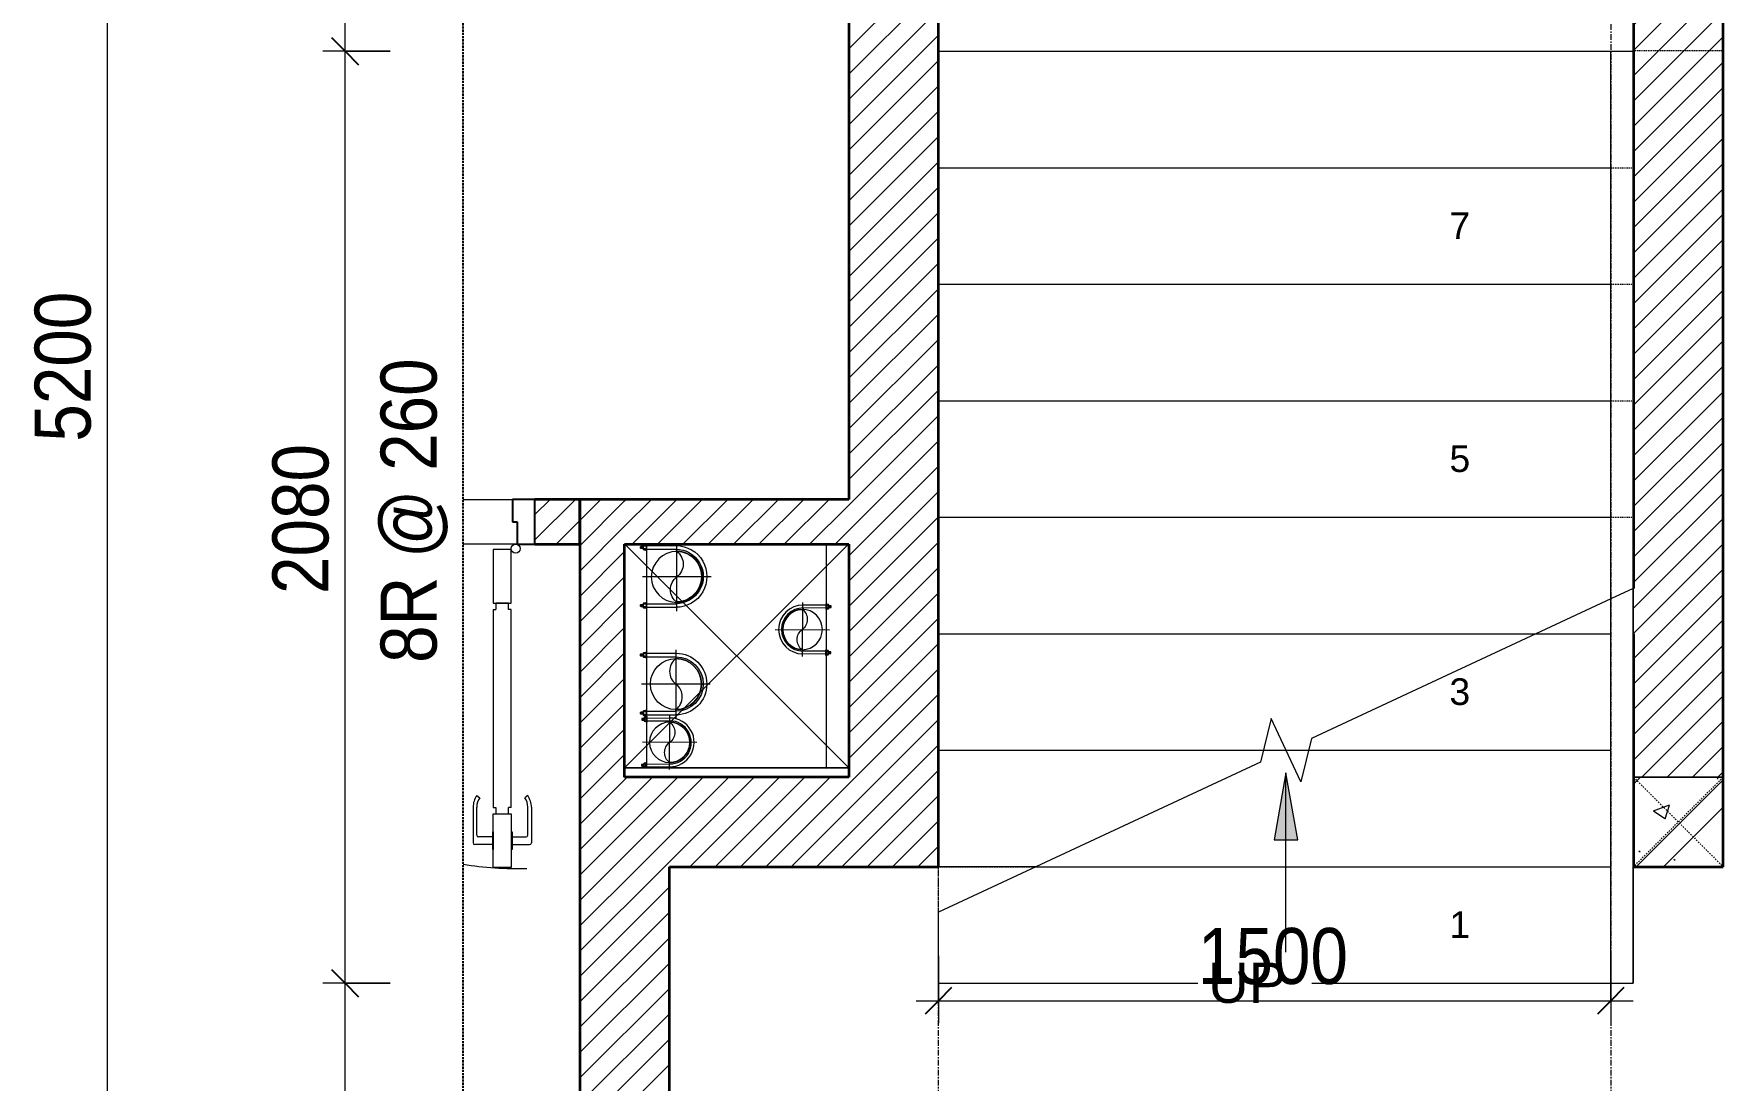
# Model space of a CAD drawing. Header units: millimetres. Extents: x 112507 to 177976, y -4970 to 80839.
# Drawn here: x 112935 to 116703, y 74040 to 76376 of the extents above; entities that cross this region are included whole.
import ezdxf

# ---------------------------------------------------------------- set-up
doc = ezdxf.new("R2010")
doc.units = ezdxf.units.MM
for name, pattern in [('Dash', [6, 3, -3]), ('Dash - Tight', [4.5, 3, -1.5]), ('Grid Line', [22.225, 12.7, -3.175, 3.175, -3.175]), ('Hidden', [7.14375, 4.7625, -2.38125]), ('IMPORT-CENTER _3_', [10.16, 6.35, -1.27, 1.27, -1.27]), ('Overhead', [3.96875, 2.38125, -1.5875])]:
    doc.linetypes.add(name, pattern=pattern)
for name, color, linetype, lineweight in [('0-1', 7, 'Continuous', 5), ('0-2', 250, 'Continuous', 18), ('A-ANNO-DIMS', 211, 'Continuous', 9), ('A-ANNO-DIMS-50', 211, 'Continuous', 9), ('A-DETL-GENF-1', 250, 'Continuous', 18), ('A-DETL-GENF-2', 92, 'Dash - Tight', 18), ('A-DETL-GENF-4', 92, 'Hidden', 25), ('A-DOOR-1', 250, 'Continuous', 18), ('A-DOOR-2', 10, 'Continuous', 25), ('A-FLOR', 192, 'Continuous', 18), ('A-FLOR-1', 250, 'Continuous', 18), ('A-FLOR-HRAL', 11, 'Continuous', 18), ('A-WALL', 113, 'Continuous', 18), ('A-WALL-1', 7, 'Continuous', 35), ('A-WALL-2', 250, 'Continuous', 18), ('A-WALL-3', 113, 'Continuous', 35), ('A-WALL-PATT-1', 254, 'Continuous', 18), ('A-WALL-PATT-2', 111, 'Continuous', 18), ('G-IMPT', 8, 'Continuous', 18), ('G-IMPT-2', 8, 'IMPORT-CENTER _3_', 18), ('M-EQPM', 50, 'Continuous', 18), ('S-COLS', 52, 'Continuous', 18), ('S-COLS-3', 52, 'Dash', 18), ('S-COLS-4', 254, 'Continuous', 18), ('S-COLS-5', 52, 'Continuous', 35), ('S-COLS-HDLN', 52, 'Dash', 18), ('S-GRID-1', 1, 'Grid Line', 9), ('S-STRS', 31, 'Continuous', 18), ('S-STRS-ANNO', 31, 'Continuous', 18), ('S-STRS-IDEN', 31, 'Continuous', 18), ('S-STRS-MBND', 31, 'Overhead', 18), ('S-STRS-MBND-1', 31, 'Continuous', 18)]:
    doc.layers.add(name, color=color, linetype=linetype, lineweight=lineweight)
doc.styles.add('Arial', font='arial.ttf', dxfattribs={"height": 59.53})
doc.styles.add('Arial_1', font='arial.ttf', dxfattribs={"height": 90})
doc.styles.add('UTM Avo', font='', dxfattribs={"width": 0.9, "height": 125})
doc.styles.get('UTM Avo').set_extended_font_data('UTM Avo')
doc.dimstyles.new('1_Dim_chi_tiet_2_5', dxfattribs={"dimscale": 304.8, "dimtxt": 124.912619, "dimasz": 0.19685, "dimexe": 0.164042, "dimexo": 0.0625, "dimgap": 0.016404, "dimtad": 1, "dimdec": 0, "dimrnd": 5, "dimzin": 0, "dimdsep": 46, "dimtxsty": 'UTM Avo', "dimblk1": 'OBLIQUE', "dimblk2": 'OBLIQUE', "dimsah": 1, "dimcen": 0.09, "dimdle": 0.164042, "dimazin": 0, "dimtfac": 1, "dimtdec": 4, "dimtix": 1, "dimtmove": 0, "dimatfit": 3, "dimfxl": 0.328084, "dimfxlon": 1, "dimtvp": 1, "dimtolj": 1, "dimtzin": 0, "dimarcsym": 2})
pattern_1 = [(45, (0, 0), (-28.284271, 28.284271), [])]
pattern_2 = [(50, (0, 0), (364.3679, -31.8783), [38.1, -419.1]), (355, (0, 0), (-70.4859, 382.1133), [30.48, -335.28]), (100.451, (30.36, -2.66), (293.885, 350.2334), [32.38, -356.18]), (46.184, (0, 101.6), (542.1585, -84.0858), [57.15, -628.65]), (96.636, (45.2, 94.6), (474.8049, 494.8554), [48.57, -534.27]), (351.184, (0, 101.6), (474.8102, 494.85), [45.72, -502.92]), (21, (50.8, 76.2), (303.2285, -204.53046), [38.1, -419.1]), (326, (50.8, 76.2), (123.6039, 368.376), [30.48, -335.28]), (71.451, (76.07, 59.16), (426.8341, 163.8427), [32.38, -356.18]), (37.5, (0, 0), (6.17665, 169.11015), [3.353, -327.863, 3.353, -337.007, -336.55]), (37.5, (0, 0), (6.17665, 169.11015), [-671.576, 3.353, -333.197]), (7.5, (0, 0), (133.63888, 200.3615), [3.353, -190.703, 3.353, -320.243, -128.27]), (7.5, (0, 0), (133.63888, 200.3615), [-517.652, 3.353, -124.917]), (327.5, (-113.28, 0), (271.18182, -11.45836), [3.353, -123.647, 3.353, -392.887, -525.78]), (327.5, (-113.28, 0), (271.18182, -11.45836), [-523.24, 3.353, -522.427]), (317.5, (-164.08, 0), (296.2585, 50.85285), [3.353, -161.747, 3.353, -259.791, -373.38]), (317.5, (-164.08, 0), (296.2585, 50.85285), [-428.244, 3.353, -370.027]), (45, (0, 0), (-125.72359, 125.72359), []), (45, (0, 190.5), (-125.72359, 125.72359), [])]

# ---------------------------------------------------------------- blocks, each defined once
blk = doc.blocks.new('NCV_TKTC_KET CAU_rvt-1-TKCS_THANG BỘ TB5 - MẶT BẰNG TẦNG 1')
at = {"layer": 'A-FLOR-1'}
for p, q in [((114952.6, 76336.9), (116452.2, 76336.9)), ((114752.6, 74737.4), (114252.6, 74737.4))]:
    blk.add_line(p, q, dxfattribs=at)
blk = doc.blocks.new('DOOR_CW_01 CANH MO-PANEL KINH - DIG_02-800x2200-CỬA NHÔM KÍNH-400864-TKCS_THANG BỘ TB5 - MẶT BẰNG TẦNG 1')
at = {"layer": 'A-DETL-GENF-1'}
for p, q in [((-347, 772), (-307, 772)), ((-347, 652), (-347, 772)), ((-307, 772), (-307, 652)), ((-392, 637), (-392, 716.5)), ((-349, 720.5), (-388, 720.5)), ((-349, 731.8), (-347, 731.8)), ((-349, 692.2), (-349, 731.8)), ((-347, 692.2), (-347, 731.8)), ((-307, 692.2), (-307, 731.8)), ((-305, 731.8), (-307, 731.8)), ((-305, 692.2), (-305, 731.8)), ((-305, 720.5), (-266, 720.5)), ((-262, 637), (-262, 716.5)), ((-384, 699.5), (-384, 637)), ((-349, 703.5), (-380, 703.5)), ((-347, 692.2), (-349, 692.2)), ((-307, 692.2), (-305, 692.2)), ((-305, 703.5), (-274, 703.5)), ((-270, 699.5), (-270, 637)), ((-307, 652), (-347, 652)), ((-313, 652), (-341, 652)), ((-341, 652), (-341, 638)), ((-313, 638), (-313, 652)), ((-383.9, 611.2), (-377.3, 615.8)), ((-347, 638), (-341, 638)), ((-347, 638), (-347, 196)), ((-307, 638), (-313, 638)), ((-307, 196), (-307, 638)), ((-270.1, 611.2), (-276.7, 615.8)), ((-347, 196), (-341, 196)), ((-341, 196), (-341, 182)), ((-307, 196), (-313, 196)), ((-313, 182), (-313, 196)), ((-307, 182), (-347, 182)), ((-347, 182), (-347, 62)), ((-341, 182), (-313, 182)), ((-307, 62), (-307, 182)), ((-347, 62), (-307, 62))]:
    blk.add_line(p, q, dxfattribs=at)
blk.add_circle((-357, 60), 10, dxfattribs=at)
for centre, radius, start, end in [((-357, 60), 714, 80.5432, 92), ((-388, 716.5), 4, 90, 180), ((-266, 716.5), 4, 0, 90), ((-380, 699.5), 4, 90, 180), ((-274, 699.5), 4, 0, 90), ((-347, 637), 45, 180, 215), ((-347, 637), 37, 180, 215), ((-307, 637), 37, 325, 0), ((-307, 637), 45, 325, 0)]:
    blk.add_arc(centre, radius, start, end, dxfattribs=at)
at = {"layer": 'A-DOOR-1'}
blk.add_line((-357, 50), (-332, 50), dxfattribs=at)
at = {"layer": 'A-DOOR-2'}
for p, q in [((-360, 50), (-400, 50)), ((-400, 50), (-400, -50)), ((-360, 0), (-360, 50)), ((-350, 0), (-360, 0)), ((-350, -50), (-350, 0)), ((-400, -50), (-350, -50))]:
    blk.add_line(p, q, dxfattribs=at)
blk = doc.blocks.new('NCV_TKTC_TANG 1_rvt-1-TKCS_THANG BỘ TB5 - MẶT BẰNG TẦNG 1')
at = {"layer": 'A-WALL-PATT-1'}
h = blk.add_hatch(dxfattribs=at)
h.set_pattern_fill('FP_1', color=256, style=0, pattern_type=2)
h.set_pattern_definition(pattern_1)
h.paths.add_polyline_path([(114152.6, 75236.9), (114152.6, 75336.9), (114052.6, 75336.9), (114052.6, 75236.9)])
at = {"layer": 'A-FLOR-1'}
blk.add_line((113892.6, 75336.9), (114002.6, 75336.9), dxfattribs=at)
at = {"layer": 'A-WALL-1'}
for p, q in [((114152.6, 75336.9), (114052.6, 75336.9)), ((114152.6, 75236.9), (114152.6, 75336.9)), ((114052.6, 75236.9), (114152.6, 75236.9))]:
    blk.add_line(p, q, dxfattribs=at)
at = {"layer": 'A-WALL-2'}
for p, q in [((113892.6, 75336.9), (114002.6, 75336.9)), ((114012.6, 75236.9), (113892.6, 75236.9))]:
    blk.add_line(p, q, dxfattribs=at)
at = {"layer": 'A-DOOR-1', "rotation": 180}
blk.add_blockref('DOOR_CW_01 CANH MO-PANEL KINH - DIG_02-800x2200-CỬA NHÔM KÍNH-400864-TKCS_THANG BỘ TB5 - MẶT BẰNG TẦNG 1', (113652.6, 75286.9), dxfattribs=at)
blk = doc.blocks.new('Top Rail Type - Top Rail_Internal_-1530336-TKCS_THANG BỘ TB5 - MẶT BẰNG TẦNG 1')
at = {"layer": 'A-FLOR-HRAL'}
for p, q in [((116452.2, 76336.9), (116502.2, 76336.9)), ((116452.2, 75114.8), (116452.2, 76336.9)), ((116502.2, 76336.9), (116502.2, 75138.1))]:
    blk.add_line(p, q, dxfattribs=at)
blk = doc.blocks.new('Top Rail Type - Top Rail_Internal_-V1-TKCS_THANG BỘ TB5 - MẶT BẰNG TẦNG 1')
at = {"layer": 'A-FLOR-HRAL'}
for p, q in [((116452.2, 76336.9), (116502.2, 76336.9)), ((116452.2, 75114.8), (116452.2, 76336.9)), ((116502.2, 75138.1), (116502.2, 76336.9))]:
    blk.add_line(p, q, dxfattribs=at)
blk = doc.blocks.new('Top Rail Type - Top Rail_Internal_-1748017-TKCS_THANG BỘ TB5 - MẶT BẰNG TẦNG 1')
at = {"layer": 'A-FLOR-HRAL'}
for p, q in [((116502.2, 75138.1), (116452.2, 75114.8)), ((116502.2, 74256.9), (116502.2, 75138.1)), ((116452.2, 74256.9), (116452.2, 75114.8)), ((116452.2, 74256.9), (116502.2, 74256.9))]:
    blk.add_line(p, q, dxfattribs=at)
blk = doc.blocks.new('TKTC_XREF_251221_MB TANG 1 - TKTC_XREF_260130_MB TANG 1_dwg_CUM U_DN100-4202112-TKCS_THANG BỘ TB5 - MẶT BẰNG TẦNG 1')
at = {"layer": 'G-IMPT'}
blk.add_hatch(color=256, dxfattribs=at).paths.add_polyline_path([(0, -61), (15.8, -58.9), (30.5, -52.8), (43.1, -43.1), (52.8, -30.5), (58.9, -15.8), (61, 0), (58.9, 15.8), (52.8, 30.5), (43.1, 43.1), (30.5, 52.8), (15.8, 58.9), (0, 61), (0, 57), (14.8, 55.1), (28.5, 49.4), (40.3, 40.3), (49.4, 28.5), (55.1, 14.8), (57, 0), (55.1, -14.8), (49.4, -28.5), (40.3, -40.3), (28.5, -49.4), (14.8, -55.1), (0, -57)])
for p, q in [((-79.1, 66.6), (-79.1, 63.4)), ((-76.6, 66.6), (-76.6, 63.4)), ((-74.6, 66.6), (-74.6, 63.4)), ((-72.7, 69.3), (-72.7, 60.7)), ((-66.9, 67.9), (-71.7, 67.9)), ((-66.9, 62.1), (-71.7, 62.1)), ((-65, 69), (0, 69)), ((-79.1, -63.4), (-79.1, -66.6)), ((-76.6, -63.4), (-76.6, -66.6)), ((-74.6, -63.4), (-74.6, -66.6)), ((-72.7, -60.7), (-72.7, -69.3)), ((-66.9, -62.1), (-71.7, -62.1)), ((-66.9, -67.9), (-71.7, -67.9)), ((-65, -69), (0, -69))]:
    blk.add_line(p, q, dxfattribs=at)
at = {"layer": 'G-IMPT', "flags": 128}
for points in [[(-72.7, 67.6), (-78.1, 67.6), (-78.1, 62.4), (-72.7, 62.4)], [(-71.7, 59.2), (-66.9, 59.2), (-66.9, 70.8), (-71.7, 70.8)], [(-66.9, 70.8), (-66.9, 72.7), (-65, 72.7), (-65, 57.3), (-66.9, 57.3), (-66.9, 59.2)], [(-65, 61), (0, 61), (0, 57)], [(-72.7, -62.4), (-78.1, -62.4), (-78.1, -67.6), (-72.7, -67.6)], [(-71.7, -70.8), (-66.9, -70.8), (-66.9, -59.2), (-71.7, -59.2)], [(-66.9, -59.2), (-66.9, -57.3), (-65, -57.3), (-65, -72.7), (-66.9, -72.7), (-66.9, -70.8)], [(-65, -61), (0, -61), (0, -57)]]:
    blk.add_lwpolyline(points, dxfattribs=at)
at = {"layer": 'G-IMPT'}
for centre, radius, start, end in [((-78.1, 66.6), 0.96, 90, 180), ((-78.1, 63.4), 0.96, 180, 270), ((-71.1, 69.3), 1.56, 112.6199, 247.3801), ((-67.9, 65), 4.8, 143.1301, 216.8699), ((-71.1, 60.7), 1.56, 112.6199, 247.3801), ((0, 0), 69, 270, 90), ((0, 0), 61, 270, 90), ((0, 0), 57, 270, 90), ((-78.1, -63.4), 0.96, 90, 180), ((-78.1, -66.6), 0.96, 180, 270), ((-71.1, -60.7), 1.56, 112.6199, 247.3801), ((-67.9, -65), 4.8, 143.1301, 216.8699), ((-71.1, -69.3), 1.56, 112.6199, 247.3801)]:
    blk.add_arc(centre, radius, start, end, dxfattribs=at)
blk = doc.blocks.new('TKTC_XREF_251221_MB TANG 1 - TKTC_XREF_260130_MB TANG 1_dwg_$cc-4202113-TKCS_THANG BỘ TB5 - MẶT BẰNG TẦNG 1')
at = {"layer": 'G-IMPT'}
blk.add_circle((0, 0), 0.5, dxfattribs=at)
for centre, radius, start, end in [((0, 0), 0.5, 90, 270), ((0.188, 0.25), 0.313, 126.8699, 233.1301), ((-0.188, -0.25), 0.313, 306.8699, 53.1301)]:
    blk.add_arc(centre, radius, start, end, dxfattribs=at)
at = {"layer": 'G-IMPT-2'}
for p, q in [((0, -0.673), (0, 0.673)), ((-0.673, 0), (0.673, 0))]:
    blk.add_line(p, q, dxfattribs=at)
blk = doc.blocks.new('TKTC_XREF_251221_MB TANG 1 - TKTC_XREF_260130_MB TANG 1_dwg_$cc-4202111-TKCS_THANG BỘ TB5 - MẶT BẰNG TẦNG 1')
at = {"layer": 'G-IMPT'}
blk.add_circle((0, 0), 0.5, dxfattribs=at)
for centre, radius, start, end in [((0, 0), 0.5, 90, 270), ((0.188, 0.25), 0.313, 126.8699, 233.1301), ((-0.188, -0.25), 0.313, 306.8699, 53.1301)]:
    blk.add_arc(centre, radius, start, end, dxfattribs=at)
at = {"layer": 'G-IMPT-2'}
for p, q in [((0, -0.673), (0, 0.643)), ((-0.673, 0), (0.673, 0))]:
    blk.add_line(p, q, dxfattribs=at)
blk = doc.blocks.new('TKTC_XREF_251221_MB TANG 1 - TKTC_XREF_260130_MB TANG 1_dwg_$cc-4202116-TKCS_THANG BỘ TB5 - MẶT BẰNG TẦNG 1')
at = {"layer": 'G-IMPT'}
blk.add_circle((0, 0), 0.5, dxfattribs=at)
for centre, radius, start, end in [((0, 0), 0.5, 90, 270), ((0.188, 0.25), 0.313, 126.8699, 233.1301), ((-0.188, -0.25), 0.313, 306.8699, 53.1301)]:
    blk.add_arc(centre, radius, start, end, dxfattribs=at)
at = {"layer": 'G-IMPT-2'}
for p, q in [((0, -0.673), (0, 0.673)), ((-0.673, 0), (0.673, 0))]:
    blk.add_line(p, q, dxfattribs=at)
blk = doc.blocks.new('TKTC_XREF_251221_MB TANG 1 - TKTC_XREF_260130_MB TANG 1_dwg_$cc-4202114-TKCS_THANG BỘ TB5 - MẶT BẰNG TẦNG 1')
at = {"layer": 'G-IMPT'}
blk.add_circle((0, 0), 0.5, dxfattribs=at)
for centre, radius, start, end in [((0, 0), 0.5, 90, 270), ((0.188, 0.25), 0.313, 126.8699, 233.1301), ((-0.188, -0.25), 0.313, 306.8699, 53.1301)]:
    blk.add_arc(centre, radius, start, end, dxfattribs=at)
at = {"layer": 'G-IMPT-2'}
for p, q in [((0, -0.673), (0, 0.673)), ((-0.673, 0), (0.673, 0))]:
    blk.add_line(p, q, dxfattribs=at)
blk = doc.blocks.new('TKTC_XREF_251221_MB TANG 1 - TKTC_XREF_260130_MB TANG 1_dwg_CUM U_DN100-4202115-TKCS_THANG BỘ TB5 - MẶT BẰNG TẦNG 1')
at = {"layer": 'G-IMPT'}
blk.add_hatch(color=256, dxfattribs=at).paths.add_polyline_path([(0, 61), (15.8, 58.9), (30.5, 52.8), (43.1, 43.1), (52.8, 30.5), (58.9, 15.8), (61, 0), (58.9, -15.8), (52.8, -30.5), (43.1, -43.1), (30.5, -52.8), (15.8, -58.9), (0, -61), (0, -57), (14.8, -55.1), (28.5, -49.4), (40.3, -40.3), (49.4, -28.5), (55.1, -14.8), (57, 0), (55.1, 14.8), (49.4, 28.5), (40.3, 40.3), (28.5, 49.4), (14.8, 55.1), (0, 57)])
for p, q in [((-79.1, 66.6), (-79.1, 63.4)), ((-76.6, 66.6), (-76.6, 63.4)), ((-74.6, 66.6), (-74.6, 63.4)), ((-72.7, 69.3), (-72.7, 60.7)), ((-66.9, 67.9), (-71.7, 67.9)), ((-66.9, 62.1), (-71.7, 62.1)), ((-65, 69), (0, 69)), ((-79.1, -63.4), (-79.1, -66.6)), ((-76.6, -63.4), (-76.6, -66.6)), ((-74.6, -63.4), (-74.6, -66.6)), ((-72.7, -60.7), (-72.7, -69.3)), ((-66.9, -62.1), (-71.7, -62.1)), ((-66.9, -67.9), (-71.7, -67.9)), ((-65, -69), (0, -69))]:
    blk.add_line(p, q, dxfattribs=at)
at = {"layer": 'G-IMPT', "flags": 128}
for points in [[(-72.7, 67.6), (-78.1, 67.6), (-78.1, 62.4), (-72.7, 62.4)], [(-71.7, 59.2), (-66.9, 59.2), (-66.9, 70.8), (-71.7, 70.8)], [(-66.9, 70.8), (-66.9, 72.7), (-65, 72.7), (-65, 57.3), (-66.9, 57.3), (-66.9, 59.2)], [(-65, 61), (0, 61), (0, 57)], [(-72.7, -62.4), (-78.1, -62.4), (-78.1, -67.6), (-72.7, -67.6)], [(-71.7, -70.8), (-66.9, -70.8), (-66.9, -59.2), (-71.7, -59.2)], [(-66.9, -59.2), (-66.9, -57.3), (-65, -57.3), (-65, -72.7), (-66.9, -72.7), (-66.9, -70.8)], [(-65, -61), (0, -61), (0, -57)]]:
    blk.add_lwpolyline(points, dxfattribs=at)
at = {"layer": 'G-IMPT'}
for centre, radius, start, end in [((-78.1, 66.6), 0.96, 90, 180), ((-78.1, 63.4), 0.96, 180, 270), ((-71.1, 69.3), 1.56, 112.6199, 247.3801), ((-67.9, 65), 4.8, 143.1301, 216.8699), ((-71.1, 60.7), 1.56, 112.6199, 247.3801), ((0, 0), 69, 270, 90), ((0, 0), 61, 270, 90), ((0, 0), 57, 270, 90), ((-78.1, -63.4), 0.96, 90, 180), ((-78.1, -66.6), 0.96, 180, 270), ((-71.1, -60.7), 1.56, 112.6199, 247.3801), ((-67.9, -65), 4.8, 143.1301, 216.8699), ((-71.1, -69.3), 1.56, 112.6199, 247.3801)]:
    blk.add_arc(centre, radius, start, end, dxfattribs=at)
blk = doc.blocks.new('TKTC_XREF_251221_MB TANG 1 - TKTC_XREF_260130_MB TANG 1_dwg_CUM U_DN100-V3-TKCS_THANG BỘ TB5 - MẶT BẰNG TẦNG 1')
at = {"layer": 'G-IMPT'}
blk.add_hatch(color=256, dxfattribs=at).paths.add_polyline_path([(0, 61), (15.8, 58.9), (30.5, 52.8), (43.1, 43.1), (52.8, 30.5), (58.9, 15.8), (61, 0), (58.9, -15.8), (52.8, -30.5), (43.1, -43.1), (30.5, -52.8), (15.8, -58.9), (0, -61), (0, -57), (14.8, -55.1), (28.5, -49.4), (40.3, -40.3), (49.4, -28.5), (55.1, -14.8), (57, 0), (55.1, 14.8), (49.4, 28.5), (40.3, 40.3), (28.5, 49.4), (14.8, 55.1), (0, 57)])
for p, q in [((-79.1, 66.6), (-79.1, 63.4)), ((-76.6, 66.6), (-76.6, 63.4)), ((-74.6, 66.6), (-74.6, 63.4)), ((-72.7, 69.3), (-72.7, 60.7)), ((-66.9, 67.9), (-71.7, 67.9)), ((-66.9, 62.1), (-71.7, 62.1)), ((-65, 69), (0, 69)), ((-79.1, -63.4), (-79.1, -66.6)), ((-76.6, -63.4), (-76.6, -66.6)), ((-74.6, -63.4), (-74.6, -66.6)), ((-72.7, -60.7), (-72.7, -69.3)), ((-66.9, -62.1), (-71.7, -62.1)), ((-66.9, -67.9), (-71.7, -67.9)), ((-66.9, -72.3), (-66.9, -70.8)), ((-65, -69), (0, -69))]:
    blk.add_line(p, q, dxfattribs=at)
at = {"layer": 'G-IMPT', "flags": 128}
for points in [[(-72.7, 67.6), (-78.1, 67.6), (-78.1, 62.4), (-72.7, 62.4)], [(-71.7, 59.2), (-66.9, 59.2), (-66.9, 70.8), (-71.7, 70.8)], [(-66.9, 70.8), (-66.9, 72.7), (-65, 72.7), (-65, 57.3), (-66.9, 57.3), (-66.9, 59.2)], [(-65, 61), (0, 61), (0, 57)], [(-72.7, -62.4), (-78.1, -62.4), (-78.1, -67.6), (-72.7, -67.6)], [(-71.7, -70.8), (-66.9, -70.8), (-66.9, -59.2), (-71.7, -59.2)], [(-66.9, -59.2), (-66.9, -57.3), (-65, -57.3), (-65, -72.3)], [(-65, -61), (0, -61), (0, -57)]]:
    blk.add_lwpolyline(points, dxfattribs=at)
at = {"layer": 'G-IMPT'}
for centre, radius, start, end in [((-78.1, 66.6), 0.96, 90, 180), ((-78.1, 63.4), 0.96, 180, 270), ((-71.1, 69.3), 1.56, 112.6199, 247.3801), ((-67.9, 65), 4.8, 143.1301, 216.8699), ((-71.1, 60.7), 1.56, 112.6199, 247.3801), ((0, 0), 69, 270, 90), ((0, 0), 61, 270, 90), ((0, 0), 57, 270, 90), ((-78.1, -63.4), 0.96, 90, 180), ((-78.1, -66.6), 0.96, 180, 270), ((-71.1, -60.7), 1.56, 112.6199, 247.3801), ((-67.9, -65), 4.8, 143.1301, 216.8699), ((-71.1, -69.3), 1.56, 112.6199, 247.3801)]:
    blk.add_arc(centre, radius, start, end, dxfattribs=at)
blk = doc.blocks.new('TKTC_XREF_251221_MB TANG 1 - TKTC_XREF_260130_MB TANG 1_dwg-4202109-TKCS_THANG BỘ TB5 - MẶT BẰNG TẦNG 1')
at = {"layer": 'G-IMPT', "flags": 128}
for points in [[(-88899.1, -326609.5), (-88849.6, -326609.2), (-88849.6, -326109.7)], [(-88449.5, -326109.7), (-88449.5, -326609.5), (-88399.7, -326609.2), (-88399.7, -326109.7)]]:
    blk.add_lwpolyline(points, dxfattribs=at)
at = {"extrusion": (0, 0, -1)}
for name, p, xscale, yscale, zscale, rotation in [('TKTC_XREF_251221_MB TANG 1 - TKTC_XREF_260130_MB TANG 1_dwg_CUM U_DN100-V3-TKCS_THANG BỘ TB5 - MẶT BẰNG TẦNG 1', (88784.6, -326181.8), 0.9975000000000005, 0.9975000000000005, -0.9975000000000005, 180.000991338195), ('TKTC_XREF_251221_MB TANG 1 - TKTC_XREF_260130_MB TANG 1_dwg_$cc-4202111-TKCS_THANG BỘ TB5 - MẶT BẰNG TẦNG 1', (88782.8, -326182.8), 113.7150000000092, 113.7150000000092, -113.7150000000092, 359.9990086636432), ('TKTC_XREF_251221_MB TANG 1 - TKTC_XREF_260130_MB TANG 1_dwg_$cc-4202116-TKCS_THANG BỘ TB5 - MẶT BẰNG TẦNG 1', (88503.1, -326300.2), 90.00000000005119, 90.00000000005119, -90.0000000000512, 180.3740267799373), ('TKTC_XREF_251221_MB TANG 1 - TKTC_XREF_260130_MB TANG 1_dwg_CUM U_DN100-4202115-TKCS_THANG BỘ TB5 - MẶT BẰNG TẦNG 1', (88784.7, -326421.9), 0.9974999999999965, 0.9974999999999965, -0.9974999999999965, 180.0009913385626), ('TKTC_XREF_251221_MB TANG 1 - TKTC_XREF_260130_MB TANG 1_dwg_$cc-4202113-TKCS_THANG BỘ TB5 - MẶT BẰNG TẦNG 1', (88798.6, -326552.1), 90.00000000005119, 90.00000000005119, -90.0000000000512, 0.3740267799372842)]:
    blk.add_blockref(name, p, dxfattribs=dict(at, xscale=xscale, yscale=yscale, zscale=zscale, rotation=rotation))
for name, p, xscale, yscale, zscale, rotation in [('TKTC_XREF_251221_MB TANG 1 - TKTC_XREF_260130_MB TANG 1_dwg_CUM U_DN100-4202112-TKCS_THANG BỘ TB5 - MẶT BẰNG TẦNG 1', (-88501.2, -326300.2), 0.7894736842105242, 0.7894736842105242, 0.7894736842105242, 179.6259732184666), ('TKTC_XREF_251221_MB TANG 1 - TKTC_XREF_260130_MB TANG 1_dwg_$cc-4202114-TKCS_THANG BỘ TB5 - MẶT BẰNG TẦNG 1', (-88784.7, -326421.9), 113.7150000000092, 113.7150000000092, 113.7150000000092, 179.9990086636432), ('TKTC_XREF_251221_MB TANG 1 - TKTC_XREF_260130_MB TANG 1_dwg_CUM U_DN100-4202112-TKCS_THANG BỘ TB5 - MẶT BẰNG TẦNG 1', (-88798.6, -326552.2), 0.7894736842105242, 0.7894736842105242, 0.7894736842105242, 359.6259732184666)]:
    blk.add_blockref(name, p, dxfattribs=dict(xscale=xscale, yscale=yscale, zscale=zscale, rotation=rotation))
blk = doc.blocks.new('TKTC_XREF_251221_MB TANG 1 - TKTC_XREF_251221_MB TANG 1-2038492-TKCS_THANG BỘ TB5 - MẶT BẰNG TẦNG 1')
blk.add_blockref('TKTC_XREF_251221_MB TANG 1 - TKTC_XREF_260130_MB TANG 1_dwg-4202109-TKCS_THANG BỘ TB5 - MẶT BẰNG TẦNG 1', (169499.1, 384109.7))
blk = doc.blocks.new('G1_SOF - BO TRU - 200x200-3051103-TKCS_THANG BỘ TB5 - MẶT BẰNG TẦNG 1')
at = {"layer": 'S-COLS-HDLN'}
for p, q in [((-100, -100), (100, 100)), ((100, -100), (-100, 100))]:
    blk.add_line(p, q, dxfattribs=at)
blk = doc.blocks.new('BORDER VIEW - BORDER VIEW-3764658-TKCS_THANG BỘ TB5 - MẶT BẰNG TẦNG 1')
at = {"layer": 'A-DETL-GENF-4'}
blk.add_line((0, 150), (0, 9613.8), dxfattribs=at)
blk = doc.blocks.new('DIMBLOCK18-TKCS_THANG BỘ TB5 - MẶT BẰNG TẦNG 1')
at = {"layer": 'A-ANNO-DIMS-50', "lineweight": 25}
for p, q in [((113629.3, 74256.9), (113599.3, 74286.9)), ((113629.3, 74256.9), (113659.3, 74226.9)), ((113629.3, 71711.9), (113599.3, 71741.9)), ((113629.3, 71711.9), (113659.3, 71681.9))]:
    blk.add_line(p, q, dxfattribs=at)
at = {"layer": 'A-ANNO-DIMS-50'}
for p, q in [((113729.3, 74256.9), (113579.3, 74256.9)), ((113629.3, 71711.9), (113629.3, 74256.9)), ((113629.3, 74256.9), (113729.3, 74256.9)), ((113729.3, 71711.9), (113579.3, 71711.9)), ((113629.3, 71711.9), (113729.3, 71711.9))]:
    blk.add_line(p, q, dxfattribs=at)
at = {"layer": 'A-ANNO-DIMS-50', "color": 0, "insert": (113466.9, 72813.3), "char_height": 125, "width": 410.824, "attachment_point": 1, "rotation": 90, "line_spacing_factor": 1.110334, "style": 'UTM Avo'}
blk.add_mtext('2545', dxfattribs=at)
blk = doc.blocks.new('_Oblique')
at = {"color": 0, "linetype": 'ByBlock', "lineweight": -2}
blk.add_line((-0.5, -0.5), (0.5, 0.5), dxfattribs=at)
blk = doc.blocks.new('DIMBLOCK19-TKCS_THANG BỘ TB5 - MẶT BẰNG TẦNG 1')
at = {"layer": 'A-ANNO-DIMS-50', "lineweight": 25}
for p, q in [((113629.3, 76336.9), (113599.3, 76366.9)), ((113629.3, 76336.9), (113659.3, 76306.9)), ((113629.3, 74256.9), (113599.3, 74286.9)), ((113629.3, 74256.9), (113659.3, 74226.9))]:
    blk.add_line(p, q, dxfattribs=at)
at = {"layer": 'A-ANNO-DIMS-50'}
for p, q in [((113729.3, 76336.9), (113579.3, 76336.9)), ((113629.3, 74256.9), (113629.3, 76336.9)), ((113629.3, 76336.9), (113729.3, 76336.9)), ((113729.3, 74256.9), (113579.3, 74256.9)), ((113629.3, 74256.9), (113729.3, 74256.9))]:
    blk.add_line(p, q, dxfattribs=at)
at = {"layer": 'A-ANNO-DIMS-50', "color": 0, "char_height": 125, "attachment_point": 1, "rotation": 90, "line_spacing_factor": 1.110334, "style": 'UTM Avo'}
for s, insert, width in [('8R @ 260', (113708.2, 74971.9), 780.01), ('2080', (113466.9, 75125.8), 410.824)]:
    blk.add_mtext(s, dxfattribs=dict(at, insert=insert, width=width))
blk = doc.blocks.new('DIMBLOCK20-TKCS_THANG BỘ TB5 - MẶT BẰNG TẦNG 1')
at = {"layer": 'A-ANNO-DIMS-50', "lineweight": 25}
for p, q in [((113629.3, 78034.9), (113599.3, 78064.9)), ((113629.3, 78034.9), (113659.3, 78004.9)), ((113629.3, 76336.9), (113599.3, 76366.9)), ((113629.3, 76336.9), (113659.3, 76306.9))]:
    blk.add_line(p, q, dxfattribs=at)
at = {"layer": 'A-ANNO-DIMS-50'}
for p, q in [((113729.3, 78034.9), (113579.3, 78034.9)), ((113629.3, 76336.9), (113629.3, 78034.9)), ((113629.3, 78034.9), (113729.3, 78034.9)), ((113729.3, 76336.9), (113579.3, 76336.9)), ((113629.3, 76336.9), (113729.3, 76336.9))]:
    blk.add_line(p, q, dxfattribs=at)
at = {"layer": 'A-ANNO-DIMS-50', "color": 0, "insert": (113466.9, 77014.7), "char_height": 125, "width": 410.824, "attachment_point": 1, "rotation": 90, "line_spacing_factor": 1.110334, "style": 'UTM Avo'}
blk.add_mtext('1700', dxfattribs=at)
blk = doc.blocks.new('DIMBLOCK25-TKCS_THANG BỘ TB5 - MẶT BẰNG TẦNG 1')
at = {"layer": 'A-ANNO-DIMS-50', "lineweight": 25}
for p, q in [((113099, 78236.9), (113069, 78266.9)), ((113099, 78236.9), (113129, 78206.9)), ((113099, 73036.9), (113069, 73066.9)), ((113099, 73036.9), (113129, 73006.9))]:
    blk.add_line(p, q, dxfattribs=at)
at = {"layer": 'A-ANNO-DIMS-50'}
for p, q in [((113099, 73036.9), (113099, 78286.9)), ((112999, 78236.9), (113149, 78236.9)), ((113099, 78236.9), (112999, 78236.9)), ((112999, 73036.9), (113149, 73036.9)), ((113099, 73036.9), (112999, 73036.9))]:
    blk.add_line(p, q, dxfattribs=at)
at = {"layer": 'A-ANNO-DIMS-50', "color": 0, "insert": (112936.6, 75465.7), "char_height": 125, "width": 410.824, "attachment_point": 1, "rotation": 90, "line_spacing_factor": 1.110334, "style": 'UTM Avo'}
blk.add_mtext('5200', dxfattribs=at)
blk = doc.blocks.new('DIMBLOCK37-TKCS_THANG BỘ TB5 - MẶT BẰNG TẦNG 1')
at = {"layer": 'A-ANNO-DIMS-50'}
for p, q in [((114952.6, 74318), (114952.6, 74168)), ((114952.6, 74218), (114952.6, 74318)), ((116452.2, 74318), (116452.2, 74168)), ((116452.2, 74218), (116452.2, 74318)), ((114902.6, 74218), (116502.2, 74218))]:
    blk.add_line(p, q, dxfattribs=at)
at = {"layer": 'A-ANNO-DIMS-50', "lineweight": 25}
for p, q in [((114952.6, 74218), (114982.6, 74248)), ((116452.2, 74218), (116482.2, 74248)), ((114952.6, 74218), (114922.6, 74188)), ((116452.2, 74218), (116422.2, 74188))]:
    blk.add_line(p, q, dxfattribs=at)
at = {"layer": 'A-ANNO-DIMS-50', "color": 0, "insert": (115531.2, 74380.3), "char_height": 125, "width": 410.824, "attachment_point": 1, "line_spacing_factor": 1.110334, "style": 'UTM Avo'}
blk.add_mtext('1500', dxfattribs=at)

msp = doc.modelspace()

# ---------------------------------------------------------------- hatches: boundary and pattern name
at = {"layer": 'A-WALL-PATT-2'}
h = msp.add_hatch(dxfattribs=at)
h.set_pattern_fill('FP_1', color=256, style=0, pattern_type=2)
h.set_pattern_definition(pattern_1)
h.paths.add_polyline_path([(116702.6, 74716.9), (116702.6, 78036.9), (116502.6, 78036.9), (116502.6, 74716.9), (116630.7, 74716.9)])
h = msp.add_hatch(dxfattribs=at)
h.set_pattern_fill('FP_1', color=256, style=0, pattern_type=2)
h.set_pattern_definition(pattern_1)
h.paths.add_polyline_path([(114952.6, 74516.9), (114952.6, 77936.9), (114752.6, 77936.9), (114752.6, 74516.9)])
h = msp.add_hatch(dxfattribs=at)
h.set_pattern_fill('FP_1', color=256, style=0, pattern_type=2)
h.set_pattern_definition(pattern_1)
h.paths.add_polyline_path([(114252.6, 74516.9), (114252.6, 75336.9), (114152.6, 75336.9), (114152.6, 74516.9), (114188.5, 74516.9)])
h = msp.add_hatch(dxfattribs=at)
h.set_pattern_fill('FP_1', color=256, style=0, pattern_type=2)
h.set_pattern_definition(pattern_1)
h.paths.add_polyline_path([(114752.6, 75236.9), (114752.6, 75336.9), (114252.6, 75336.9), (114252.6, 75236.9), (114537.4, 75236.9)])
h = msp.add_hatch(dxfattribs=at)
h.set_pattern_fill('FP_1', color=256, style=0, pattern_type=2)
h.set_pattern_definition(pattern_1)
h.paths.add_polyline_path([(114752.6, 74516.9), (114752.6, 74716.9), (114252.6, 74716.9), (114252.6, 74516.9), (114537.4, 74516.9)])
h = msp.add_hatch(dxfattribs=at)
h.set_pattern_fill('FP_1', color=256, style=0, pattern_type=2)
h.set_pattern_definition(pattern_1)
h.paths.add_polyline_path([(114192.6, 70036.9), (114352.6, 70036.9), (114352.6, 70195.3), (114152.6, 70195.3), (114152.6, 70036.9)])
h.paths.add_polyline_path([(114192.6, 71285.3), (114352.6, 71285.3), (114352.6, 71511.9), (114152.6, 71511.9), (114152.6, 71285.3)])
h.paths.add_polyline_path([(114352.6, 71711.9), (114352.6, 74516.9), (114152.6, 74516.9), (114152.6, 71711.9)])
at = {"layer": 'S-COLS-4'}
h = msp.add_hatch(dxfattribs=at)
h.set_pattern_fill('FP_2', color=256, style=0, pattern_type=2)
h.set_pattern_definition(pattern_2)
h.paths.add_polyline_path([(116502.6, 74516.9), (116702.6, 74516.9), (116702.6, 74716.9), (116502.6, 74716.9)])
h = msp.add_hatch(dxfattribs=at)
h.set_pattern_fill('FP_2', color=256, style=0, pattern_type=2)
h.set_pattern_definition(pattern_2)
h.paths.add_polyline_path([(116502.6, 74516.9), (116702.6, 74516.9), (116702.6, 74716.9), (116502.6, 74716.9)])
at = {"layer": 'S-STRS-ANNO'}
for points in [[(115754, 74576.9), (115727.6, 74726.9), (115701.1, 74576.9)], [(115727.6, 74231.9), (115745.2, 74239.3), (115752.6, 74256.9), (115745.2, 74274.6), (115727.6, 74281.9), (115709.9, 74274.6), (115702.6, 74256.9), (115709.9, 74239.3)]]:
    msp.add_hatch(color=256, dxfattribs=at).paths.add_polyline_path(points)
h = msp.add_hatch(color=256, dxfattribs=at)
edge = h.paths.add_edge_path()
edge.add_arc((115727.6, 74256.9), 25, 0, 360)

# ---------------------------------------------------------------- linework, layer by layer
at = {"layer": '0-2'}
for p, q in [((114752.1, 75236.9), (114252.6, 74737.4)), ((114253, 75236.9), (114752.5, 74737.4)), ((114752.5, 74737.4), (114752.5, 75236.9)), ((114252.6, 74737.4), (114752.5, 74737.4))]:
    msp.add_line(p, q, dxfattribs=at)
at = {"layer": 'A-FLOR'}
msp.add_line((115170, 74516.9), (114952.6, 74516.9), dxfattribs=at)
at = {"layer": 'A-WALL'}
msp.add_line((116502.6, 74716.9), (116702.6, 74716.9), dxfattribs=at)
at = {"layer": 'A-WALL-3'}
for p, q in [((116502.6, 78036.9), (116502.6, 75138.3)), ((116702.6, 74716.9), (116702.6, 78036.9)), ((114752.6, 77936.9), (114752.6, 75336.9)), ((114952.6, 74516.9), (114952.6, 77936.9)), ((114152.6, 75336.9), (114152.6, 74516.9)), ((114752.6, 75336.9), (114152.6, 75336.9)), ((114252.6, 74716.9), (114252.6, 75236.9)), ((114252.6, 75236.9), (114752.6, 75236.9)), ((114752.6, 75236.9), (114752.6, 74716.9)), ((116502.6, 75036.9), (116502.6, 74716.9)), ((114752.6, 74716.9), (114252.6, 74716.9)), ((114152.6, 74516.9), (114152.6, 71711.9)), ((114352.6, 74516.9), (114952.6, 74516.9)), ((114352.6, 73311.9), (114352.6, 74516.9))]:
    msp.add_line(p, q, dxfattribs=at)
at = {"layer": 'S-COLS'}
msp.add_line((116702.6, 74716.9), (116502.6, 74716.9), dxfattribs=at)
at = {"layer": 'S-COLS-5'}
for p, q in [((116502.6, 74716.9), (116502.6, 74516.9)), ((116702.6, 74516.9), (116702.6, 74716.9)), ((116502.6, 74516.9), (116702.6, 74516.9))]:
    msp.add_line(p, q, dxfattribs=at)
at = {"layer": 'S-GRID-1'}
for p, q in [((114952.6, 69761.5), (114952.6, 79111)), ((116452.6, 69761.5), (116452.6, 79111))]:
    msp.add_line(p, q, dxfattribs=at)
at = {"layer": 'S-STRS'}
for p, q in [((114952.6, 76336.9), (116452.2, 76336.9)), ((114952.6, 76076.9), (116452.2, 76076.9)), ((114952.6, 75816.9), (116452.2, 75816.9)), ((114952.6, 75556.9), (116452.2, 75556.9)), ((114952.6, 75296.9), (116452.2, 75296.9)), ((116502.6, 75036.9), (116502.6, 75138.3)), ((114952.6, 75036.9), (116285.1, 75036.9)), ((116285.1, 75036.9), (116452.2, 75036.9)), ((114952.6, 74776.9), (115677.3, 74776.9)), ((115677.3, 74776.9), (115727.6, 74776.9)), ((115727.6, 74776.9), (115777.8, 74776.9)), ((115777.8, 74776.9), (116452.2, 74776.9)), ((115170, 74516.9), (116452.2, 74516.9)), ((116502.6, 74256.9), (116502.6, 74516.9)), ((114952.6, 74256.9), (114952.6, 74415.5)), ((114952.6, 74256.9), (116452.2, 74256.9))]:
    msp.add_line(p, q, dxfattribs=at)
at = {"layer": 'S-STRS-ANNO'}
for p, q in [((115727.6, 74726.9), (115701.1, 74576.9)), ((115727.6, 74516.9), (115727.6, 74726.9)), ((115754, 74576.9), (115727.6, 74726.9)), ((115701.1, 74576.9), (115754, 74576.9)), ((115727.6, 74256.9), (115727.6, 74516.9)), ((115709.9, 74274.6), (115702.6, 74256.9)), ((115727.6, 74281.9), (115709.9, 74274.6)), ((115745.2, 74274.6), (115727.6, 74281.9)), ((115752.6, 74256.9), (115745.2, 74274.6)), ((115702.6, 74256.9), (115709.9, 74239.3)), ((115709.9, 74239.3), (115727.6, 74231.9)), ((115727.6, 74231.9), (115745.2, 74239.3)), ((115745.2, 74239.3), (115752.6, 74256.9))]:
    msp.add_line(p, q, dxfattribs=at)
msp.add_circle((115727.6, 74256.9), 25, dxfattribs=at)
at = {"layer": 'S-STRS-MBND'}
for p, q in [((114952.6, 78036.9), (114952.6, 76336.9)), ((114952.6, 76336.9), (116502.6, 76336.9)), ((114952.6, 74960.5), (114952.6, 76336.9)), ((116502.6, 76339), (116703, 76339)), ((116502.6, 76336.9), (116502.6, 76339)), ((116502.6, 75138.3), (116502.6, 76336.9)), ((114952.6, 76076.9), (116502.6, 76076.9)), ((114952.6, 75816.9), (116502.6, 75816.9)), ((114952.6, 75556.9), (116502.6, 75556.9)), ((114952.6, 75296.9), (116502.6, 75296.9)), ((114952.6, 75036.9), (116285.1, 75036.9)), ((114952.6, 74776.9), (115677.3, 74776.9)), ((115727.6, 74776.9), (115777.8, 74776.9)), ((114952.6, 74415.5), (114952.6, 74516.9)), ((114952.6, 74516.9), (115170, 74516.9))]:
    msp.add_line(p, q, dxfattribs=at)
at = {"layer": 'S-STRS-MBND-1'}
for p, q in [((116452.2, 75114.8), (115784.2, 74803.3)), ((115694.5, 74847.7), (115670.9, 74750.5)), ((115760.6, 74706.1), (115694.5, 74847.7)), ((115784.2, 74803.3), (115760.6, 74706.1)), ((115670.9, 74750.5), (114952.6, 74415.5))]:
    msp.add_line(p, q, dxfattribs=at)

# ---------------------------------------------------------------- block references
at = {"layer": '0-1'}
for name in ['NCV_TKTC_KET CAU_rvt-1-TKCS_THANG BỘ TB5 - MẶT BẰNG TẦNG 1', 'NCV_TKTC_TANG 1_rvt-1-TKCS_THANG BỘ TB5 - MẶT BẰNG TẦNG 1']:
    msp.add_blockref(name, (0, 0), dxfattribs=at)
at = {"layer": 'A-FLOR-HRAL'}
for name in ['Top Rail Type - Top Rail_Internal_-1530336-TKCS_THANG BỘ TB5 - MẶT BẰNG TẦNG 1', 'Top Rail Type - Top Rail_Internal_-V1-TKCS_THANG BỘ TB5 - MẶT BẰNG TẦNG 1', 'Top Rail Type - Top Rail_Internal_-1748017-TKCS_THANG BỘ TB5 - MẶT BẰNG TẦNG 1']:
    msp.add_blockref(name, (0, 0), dxfattribs=at)
at = {"layer": 'M-EQPM'}
msp.add_blockref('TKTC_XREF_251221_MB TANG 1 - TKTC_XREF_251221_MB TANG 1-2038492-TKCS_THANG BỘ TB5 - MẶT BẰNG TẦNG 1', (33652.6, 17236.9), dxfattribs=at)
at = {"layer": 'S-COLS-3', "rotation": 180}
msp.add_blockref('G1_SOF - BO TRU - 200x200-3051103-TKCS_THANG BỘ TB5 - MẶT BẰNG TẦNG 1', (116602.6, 74616.9), dxfattribs=at)

# ---------------------------------------------------------------- texts
at = {"layer": 'S-STRS-ANNO', "char_height": 59.5, "width": 54.943, "attachment_point": 1, "line_spacing_factor": 0.941778, "style": 'Arial'}
for s, insert in [('7', (116092.2, 75977.5)), ('5', (116092.2, 75457.5)), ('3', (116092.2, 74937.5)), ('1', (116092.2, 74417.5))]:
    msp.add_mtext(s, dxfattribs=dict(at, insert=insert))

# ---------------------------------------------------------------- dimensions: what is measured, and where the dimension line sits
at = {"layer": 'A-ANNO-DIMS'}
for base, p1, p2, override, picture, middle in [((113099, 78236.9), (112999, 73036.9), (112999, 78236.9), {"dimpost": '<>', "dimfxl": 5200.050696}, 'DIMBLOCK25-TKCS_THANG BỘ TB5 - MẶT BẰNG TẦNG 1', (113029.3, 75636.9)), ((113629.3, 78034.9), (113729.3, 76336.9), (113729.3, 78034.9), {"dimpost": '<>', "dimfxl": 1697.947524}, 'DIMBLOCK20-TKCS_THANG BỘ TB5 - MẶT BẰNG TẦNG 1', (113559.6, 77185.9)), ((113629.3, 74256.9), (113729.3, 71711.9), (113729.3, 74256.9), {"dimpost": '<>', "dimfxl": 2545}, 'DIMBLOCK18-TKCS_THANG BỘ TB5 - MẶT BẰNG TẦNG 1', (113559.6, 72984.4))]:
    dim = msp.add_linear_dim(base=base, p1=p1, p2=p2, angle=90, dimstyle='1_Dim_chi_tiet_2_5', override=override, dxfattribs=at)
    dim.commit()
    dim.dimension.update_dxf_attribs({"geometry": picture, "text_midpoint": middle})
dim = msp.add_linear_dim(base=(113629.3, 76336.9), p1=(113729.3, 74256.9), p2=(113729.3, 76336.9), angle=90, text='<>\\X8R @ 260', dimstyle='1_Dim_chi_tiet_2_5', override={"dimpost": '<>', "dimfxl": 2080}, dxfattribs=at)
dim.commit()
dim.dimension.update_dxf_attribs({"geometry": 'DIMBLOCK19-TKCS_THANG BỘ TB5 - MẶT BẰNG TẦNG 1', "text_midpoint": (113629.3, 75296.9)})

# ---------------------------------------------------------------- next in the draw order: texts
at = {"layer": 'S-STRS-IDEN', "insert": (115553.8, 74303.1), "char_height": 90, "width": 208.51, "attachment_point": 1, "line_spacing_factor": 0.941778, "style": 'Arial_1', "bg_fill": 3, "box_fill_scale": 1.25, "bg_fill_color": 256, "bg_fill_true_color": 13158600, "bg_fill_transparency": 0}
msp.add_mtext('UP', dxfattribs=at)

# ---------------------------------------------------------------- next in the draw order: block references
at = {"layer": 'A-DETL-GENF-2'}
msp.add_blockref('BORDER VIEW - BORDER VIEW-3764658-TKCS_THANG BỘ TB5 - MẶT BẰNG TẦNG 1', (113892.6, 69636.9), dxfattribs=at)

# ---------------------------------------------------------------- next in the draw order: dimensions: what is measured, and where the dimension line sits
at = {"layer": 'A-ANNO-DIMS'}
dim = msp.add_linear_dim(base=(116452.2, 74218), p1=(114952.6, 74318), p2=(116452.2, 74318), dimstyle='1_Dim_chi_tiet_2_5', override={"dimpost": '<>', "dimfxl": 1499.6}, dxfattribs=at)
dim.commit()
dim.dimension.update_dxf_attribs({"geometry": 'DIMBLOCK37-TKCS_THANG BỘ TB5 - MẶT BẰNG TẦNG 1', "text_midpoint": (115702.4, 74287.6)})

doc.saveas('drawing.dxf')
